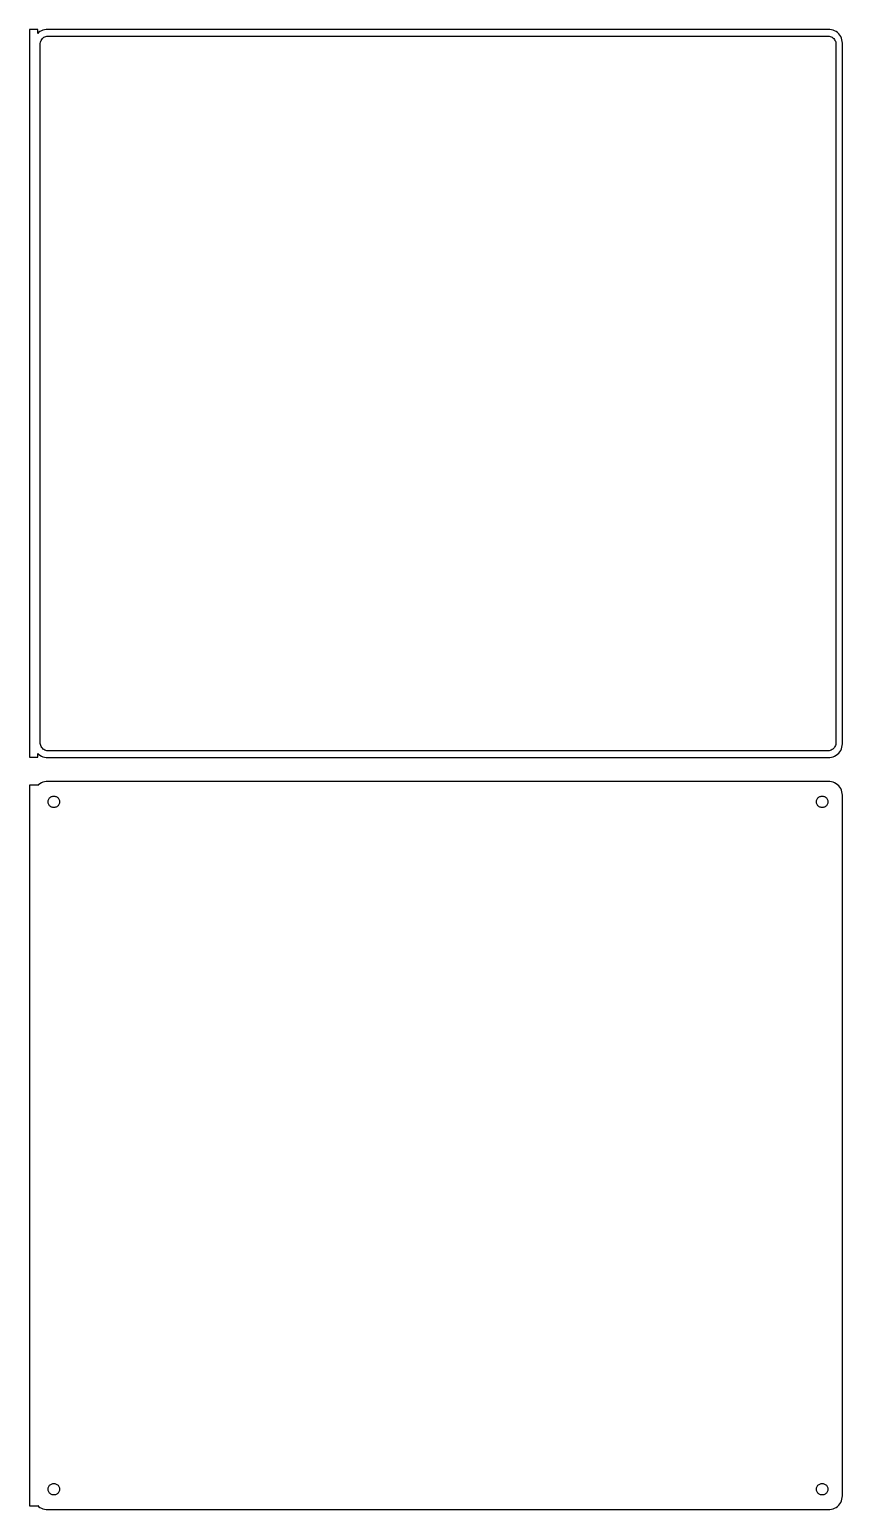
# Model space of a CAD drawing. Header units: metres. Extents: x -152 to 150, y 423 to 972.
import ezdxf

# ---------------------------------------------------------------- set-up
doc = ezdxf.new("R2010")
doc.units = ezdxf.units.M

msp = doc.modelspace()

# ---------------------------------------------------------------- linework, layer by layer
for p, q in [((-148.5, 971.979), (-151.5, 971.979)), ((-151.5, 971.979), (-151.5, 702.021)), ((-148.5, 970.559), (-148.5, 971.979)), ((-146.545, 971.755), (-147.129, 971.524)), ((-145.937, 971.911), (-146.545, 971.755)), ((-145.314, 971.99), (-145.937, 971.911)), ((145.314, 971.99), (-145.314, 971.99)), ((145.937, 971.911), (145.314, 971.99)), ((146.545, 971.755), (145.937, 971.911)), ((147.129, 971.524), (146.545, 971.755)), ((-148.187, 970.853), (-148.5, 970.559)), ((-147.679, 971.222), (-148.187, 970.853)), ((-147.129, 971.524), (-147.679, 971.222)), ((-147.613, 966.5), (-147.588, 966.89)), ((-147.613, 707.5), (-147.613, 966.5)), ((-147.588, 966.89), (-147.515, 967.274)), ((-147.515, 967.274), (-147.394, 967.646)), ((-147.394, 967.646), (-147.228, 968)), ((-147.228, 968), (-147.018, 968.33)), ((-147.018, 968.33), (-146.769, 968.631)), ((-146.769, 968.631), (-146.484, 968.899)), ((-146.484, 968.899), (-146.168, 969.128)), ((-146.168, 969.128), (-145.825, 969.317)), ((-145.825, 969.317), (-145.462, 969.461)), ((-145.462, 969.461), (-145.083, 969.558)), ((-145.083, 969.558), (-144.695, 969.607)), ((-144.695, 969.607), (144.695, 969.607)), ((144.695, 969.607), (145.083, 969.558)), ((145.083, 969.558), (145.462, 969.461)), ((145.462, 969.461), (145.825, 969.317)), ((145.825, 969.317), (146.168, 969.128)), ((146.168, 969.128), (146.484, 968.899)), ((146.484, 968.899), (146.769, 968.631)), ((146.769, 968.631), (147.018, 968.33)), ((147.018, 968.33), (147.228, 968)), ((147.679, 971.222), (147.129, 971.524)), ((147.228, 968), (147.394, 967.646)), ((147.394, 967.646), (147.515, 967.274)), ((147.515, 967.274), (147.588, 966.89)), ((147.588, 966.89), (147.613, 966.5)), ((147.613, 966.5), (147.613, 707.5)), ((148.187, 970.853), (147.679, 971.222)), ((148.645, 970.423), (148.187, 970.853)), ((149.045, 969.939), (148.645, 970.423)), ((149.382, 969.409), (149.045, 969.939)), ((149.649, 968.841), (149.382, 969.409)), ((149.843, 968.243), (149.649, 968.841)), ((149.961, 967.627), (149.843, 968.243)), ((150, 967), (149.961, 967.627)), ((150, 707), (150, 967)), ((-148.5, 702.021), (-148.5, 703.441)), ((-148.5, 703.441), (-148.187, 703.147)), ((-148.187, 703.147), (-147.679, 702.778)), ((-147.679, 702.778), (-147.129, 702.476)), ((-147.588, 707.11), (-147.613, 707.5)), ((-147.515, 706.726), (-147.588, 707.11)), ((-147.394, 706.354), (-147.515, 706.726)), ((-147.228, 706), (-147.394, 706.354)), ((-147.018, 705.67), (-147.228, 706)), ((-146.769, 705.369), (-147.018, 705.67)), ((-146.484, 705.101), (-146.769, 705.369)), ((-146.168, 704.872), (-146.484, 705.101)), ((-145.825, 704.683), (-146.168, 704.872)), ((-145.462, 704.539), (-145.825, 704.683)), ((-145.083, 704.442), (-145.462, 704.539)), ((-144.695, 704.393), (-145.083, 704.442)), ((144.695, 704.393), (-144.695, 704.393)), ((145.083, 704.442), (144.695, 704.393)), ((145.462, 704.539), (145.083, 704.442)), ((145.825, 704.683), (145.462, 704.539)), ((146.168, 704.872), (145.825, 704.683)), ((146.484, 705.101), (146.168, 704.872)), ((146.769, 705.369), (146.484, 705.101)), ((147.018, 705.67), (146.769, 705.369)), ((147.228, 706), (147.018, 705.67)), ((147.129, 702.476), (147.679, 702.778)), ((147.394, 706.354), (147.228, 706)), ((147.515, 706.726), (147.394, 706.354)), ((147.588, 707.11), (147.515, 706.726)), ((147.613, 707.5), (147.588, 707.11)), ((147.679, 702.778), (148.187, 703.147)), ((148.187, 703.147), (148.645, 703.577)), ((148.645, 703.577), (149.045, 704.061)), ((149.045, 704.061), (149.382, 704.591)), ((149.382, 704.591), (149.649, 705.159)), ((149.649, 705.159), (149.843, 705.757)), ((149.843, 705.757), (149.961, 706.373)), ((149.961, 706.373), (150, 707)), ((-151.5, 702.021), (-148.5, 702.021)), ((-147.129, 702.476), (-146.545, 702.245)), ((-146.545, 702.245), (-145.937, 702.089)), ((-145.937, 702.089), (-145.314, 702.01)), ((-145.314, 702.01), (145.314, 702.01)), ((145.314, 702.01), (145.937, 702.089)), ((145.937, 702.089), (146.545, 702.245)), ((146.545, 702.245), (147.129, 702.476)), ((-148.187, 691.853), (-148.5, 691.559)), ((-147.679, 692.222), (-148.187, 691.853)), ((-147.129, 692.524), (-147.679, 692.222)), ((-146.545, 692.755), (-147.129, 692.524)), ((-145.937, 692.911), (-146.545, 692.755)), ((-145.314, 692.99), (-145.937, 692.911)), ((145.314, 692.99), (-145.314, 692.99)), ((145.937, 692.911), (145.314, 692.99)), ((146.545, 692.755), (145.937, 692.911)), ((147.129, 692.524), (146.545, 692.755)), ((147.679, 692.222), (147.129, 692.524)), ((148.187, 691.853), (147.679, 692.222)), ((148.645, 691.423), (148.187, 691.853)), ((-148.5, 691.653), (-151.5, 691.653)), ((-151.5, 691.653), (-151.5, 424.347)), ((-148.5, 691.559), (-148.5, 691.653)), ((-144.568, 686.031), (-144.485, 686.286)), ((-144.485, 686.286), (-144.371, 686.529)), ((-144.371, 686.529), (-144.227, 686.755)), ((-144.227, 686.755), (-144.057, 686.962)), ((-144.057, 686.962), (-143.861, 687.145)), ((-143.861, 687.145), (-143.644, 687.303)), ((-143.644, 687.303), (-143.409, 687.432)), ((-143.409, 687.432), (-143.16, 687.531)), ((-143.16, 687.531), (-142.9, 687.597)), ((-142.9, 687.597), (-142.634, 687.631)), ((-142.634, 687.631), (-142.366, 687.631)), ((-142.366, 687.631), (-142.1, 687.597)), ((-142.1, 687.597), (-141.84, 687.531)), ((-141.84, 687.531), (-141.591, 687.432)), ((-141.591, 687.432), (-141.356, 687.303)), ((-141.356, 687.303), (-141.139, 687.145)), ((-141.139, 687.145), (-140.943, 686.962)), ((-140.943, 686.962), (-140.773, 686.755)), ((-140.773, 686.755), (-140.629, 686.529)), ((-140.629, 686.529), (-140.515, 686.286)), ((-140.515, 686.286), (-140.432, 686.031)), ((140.432, 686.031), (140.515, 686.286)), ((140.515, 686.286), (140.629, 686.529)), ((140.629, 686.529), (140.773, 686.755)), ((140.773, 686.755), (140.943, 686.962)), ((140.943, 686.962), (141.139, 687.145)), ((141.139, 687.145), (141.356, 687.303)), ((141.356, 687.303), (141.591, 687.432)), ((141.591, 687.432), (141.84, 687.531)), ((141.84, 687.531), (142.1, 687.597)), ((142.1, 687.597), (142.366, 687.631)), ((142.366, 687.631), (142.634, 687.631)), ((142.634, 687.631), (142.9, 687.597)), ((142.9, 687.597), (143.16, 687.531)), ((143.16, 687.531), (143.409, 687.432)), ((143.409, 687.432), (143.644, 687.303)), ((143.644, 687.303), (143.861, 687.145)), ((143.861, 687.145), (144.057, 686.962)), ((144.057, 686.962), (144.227, 686.755)), ((144.227, 686.755), (144.371, 686.529)), ((144.371, 686.529), (144.485, 686.286)), ((144.485, 686.286), (144.568, 686.031)), ((149.045, 690.939), (148.645, 691.423)), ((149.382, 690.409), (149.045, 690.939)), ((149.649, 689.841), (149.382, 690.409)), ((149.843, 689.243), (149.649, 689.841)), ((149.961, 688.627), (149.843, 689.243)), ((150, 688), (149.961, 688.627)), ((150, 428), (150, 688)), ((-144.635, 685.5), (-144.618, 685.768)), ((-144.618, 685.232), (-144.635, 685.5)), ((-144.618, 685.768), (-144.568, 686.031)), ((-144.568, 684.969), (-144.618, 685.232)), ((-144.485, 684.714), (-144.568, 684.969)), ((-144.371, 684.471), (-144.485, 684.714)), ((-144.227, 684.245), (-144.371, 684.471)), ((-144.057, 684.038), (-144.227, 684.245)), ((-143.861, 683.855), (-144.057, 684.038)), ((-143.644, 683.697), (-143.861, 683.855)), ((-143.409, 683.568), (-143.644, 683.697)), ((-143.16, 683.469), (-143.409, 683.568)), ((-142.9, 683.403), (-143.16, 683.469)), ((-142.634, 683.369), (-142.9, 683.403)), ((-142.366, 683.369), (-142.634, 683.369)), ((-142.1, 683.403), (-142.366, 683.369)), ((-141.84, 683.469), (-142.1, 683.403)), ((-141.591, 683.568), (-141.84, 683.469)), ((-141.356, 683.697), (-141.591, 683.568)), ((-141.139, 683.855), (-141.356, 683.697)), ((-140.943, 684.038), (-141.139, 683.855)), ((-140.773, 684.245), (-140.943, 684.038)), ((-140.629, 684.471), (-140.773, 684.245)), ((-140.515, 684.714), (-140.629, 684.471)), ((-140.432, 684.969), (-140.515, 684.714)), ((-140.432, 686.031), (-140.382, 685.768)), ((-140.382, 685.232), (-140.432, 684.969)), ((-140.382, 685.768), (-140.365, 685.5)), ((-140.365, 685.5), (-140.382, 685.232)), ((140.365, 685.5), (140.382, 685.768)), ((140.382, 685.232), (140.365, 685.5)), ((140.382, 685.768), (140.432, 686.031)), ((140.432, 684.969), (140.382, 685.232)), ((140.515, 684.714), (140.432, 684.969)), ((140.629, 684.471), (140.515, 684.714)), ((140.773, 684.245), (140.629, 684.471)), ((140.943, 684.038), (140.773, 684.245)), ((141.139, 683.855), (140.943, 684.038)), ((141.356, 683.697), (141.139, 683.855)), ((141.591, 683.568), (141.356, 683.697)), ((141.84, 683.469), (141.591, 683.568)), ((142.1, 683.403), (141.84, 683.469)), ((142.366, 683.369), (142.1, 683.403)), ((142.634, 683.369), (142.366, 683.369)), ((142.9, 683.403), (142.634, 683.369)), ((143.16, 683.469), (142.9, 683.403)), ((143.409, 683.568), (143.16, 683.469)), ((143.644, 683.697), (143.409, 683.568)), ((143.861, 683.855), (143.644, 683.697)), ((144.057, 684.038), (143.861, 683.855)), ((144.227, 684.245), (144.057, 684.038)), ((144.371, 684.471), (144.227, 684.245)), ((144.485, 684.714), (144.371, 684.471)), ((144.568, 684.969), (144.485, 684.714)), ((144.568, 686.031), (144.618, 685.768)), ((144.618, 685.232), (144.568, 684.969)), ((144.618, 685.768), (144.635, 685.5)), ((144.635, 685.5), (144.618, 685.232)), ((-144.635, 430.5), (-144.618, 430.768)), ((-144.618, 430.232), (-144.635, 430.5)), ((-144.618, 430.768), (-144.568, 431.031)), ((-144.568, 429.969), (-144.618, 430.232)), ((-144.568, 431.031), (-144.485, 431.286)), ((-144.485, 429.714), (-144.568, 429.969)), ((-144.485, 431.286), (-144.371, 431.529)), ((-144.371, 429.471), (-144.485, 429.714)), ((-144.371, 431.529), (-144.227, 431.755)), ((-144.227, 429.245), (-144.371, 429.471)), ((-144.227, 431.755), (-144.057, 431.962)), ((-144.057, 429.038), (-144.227, 429.245)), ((-144.057, 431.962), (-143.861, 432.145)), ((-143.861, 428.855), (-144.057, 429.038)), ((-143.861, 432.145), (-143.644, 432.303)), ((-143.644, 428.697), (-143.861, 428.855)), ((-143.644, 432.303), (-143.409, 432.432)), ((-143.409, 428.568), (-143.644, 428.697)), ((-143.409, 432.432), (-143.16, 432.531)), ((-143.16, 428.469), (-143.409, 428.568)), ((-143.16, 432.531), (-142.9, 432.597)), ((-142.9, 428.403), (-143.16, 428.469)), ((-142.9, 432.597), (-142.634, 432.631)), ((-142.634, 428.369), (-142.9, 428.403)), ((-142.634, 432.631), (-142.366, 432.631)), ((-142.366, 428.369), (-142.634, 428.369)), ((-142.366, 432.631), (-142.1, 432.597)), ((-142.1, 428.403), (-142.366, 428.369)), ((-142.1, 432.597), (-141.84, 432.531)), ((-141.84, 428.469), (-142.1, 428.403)), ((-141.84, 432.531), (-141.591, 432.432)), ((-141.591, 428.568), (-141.84, 428.469)), ((-141.591, 432.432), (-141.356, 432.303)), ((-141.356, 428.697), (-141.591, 428.568)), ((-141.356, 432.303), (-141.139, 432.145)), ((-141.139, 428.855), (-141.356, 428.697)), ((-141.139, 432.145), (-140.943, 431.962)), ((-140.943, 429.038), (-141.139, 428.855)), ((-140.943, 431.962), (-140.773, 431.755)), ((-140.773, 429.245), (-140.943, 429.038)), ((-140.773, 431.755), (-140.629, 431.529)), ((-140.629, 429.471), (-140.773, 429.245)), ((-140.629, 431.529), (-140.515, 431.286)), ((-140.515, 429.714), (-140.629, 429.471)), ((-140.515, 431.286), (-140.432, 431.031)), ((-140.432, 429.969), (-140.515, 429.714)), ((-140.432, 431.031), (-140.382, 430.768)), ((-140.382, 430.232), (-140.432, 429.969)), ((-140.382, 430.768), (-140.365, 430.5)), ((-140.365, 430.5), (-140.382, 430.232)), ((140.365, 430.5), (140.382, 430.768)), ((140.382, 430.232), (140.365, 430.5)), ((140.382, 430.768), (140.432, 431.031)), ((140.432, 429.969), (140.382, 430.232)), ((140.432, 431.031), (140.515, 431.286)), ((140.515, 429.714), (140.432, 429.969)), ((140.515, 431.286), (140.629, 431.529)), ((140.629, 429.471), (140.515, 429.714)), ((140.629, 431.529), (140.773, 431.755)), ((140.773, 429.245), (140.629, 429.471)), ((140.773, 431.755), (140.943, 431.962)), ((140.943, 429.038), (140.773, 429.245)), ((140.943, 431.962), (141.139, 432.145)), ((141.139, 428.855), (140.943, 429.038)), ((141.139, 432.145), (141.356, 432.303)), ((141.356, 428.697), (141.139, 428.855)), ((141.356, 432.303), (141.591, 432.432)), ((141.591, 428.568), (141.356, 428.697)), ((141.591, 432.432), (141.84, 432.531)), ((141.84, 428.469), (141.591, 428.568)), ((141.84, 432.531), (142.1, 432.597)), ((142.1, 428.403), (141.84, 428.469)), ((142.1, 432.597), (142.366, 432.631)), ((142.366, 428.369), (142.1, 428.403)), ((142.366, 432.631), (142.634, 432.631)), ((142.634, 428.369), (142.366, 428.369)), ((142.634, 432.631), (142.9, 432.597)), ((142.9, 428.403), (142.634, 428.369)), ((142.9, 432.597), (143.16, 432.531)), ((143.16, 428.469), (142.9, 428.403)), ((143.16, 432.531), (143.409, 432.432)), ((143.409, 428.568), (143.16, 428.469)), ((143.409, 432.432), (143.644, 432.303)), ((143.644, 428.697), (143.409, 428.568)), ((143.644, 432.303), (143.861, 432.145)), ((143.861, 428.855), (143.644, 428.697)), ((143.861, 432.145), (144.057, 431.962)), ((144.057, 429.038), (143.861, 428.855)), ((144.057, 431.962), (144.227, 431.755)), ((144.227, 429.245), (144.057, 429.038)), ((144.227, 431.755), (144.371, 431.529)), ((144.371, 429.471), (144.227, 429.245)), ((144.371, 431.529), (144.485, 431.286)), ((144.485, 429.714), (144.371, 429.471)), ((144.485, 431.286), (144.568, 431.031)), ((144.568, 429.969), (144.485, 429.714)), ((144.568, 431.031), (144.618, 430.768)), ((144.618, 430.232), (144.568, 429.969)), ((144.618, 430.768), (144.635, 430.5)), ((144.635, 430.5), (144.618, 430.232)), ((-151.5, 424.347), (-148.5, 424.347)), ((-148.5, 424.347), (-148.5, 424.441)), ((-148.5, 424.441), (-148.187, 424.147)), ((-148.187, 424.147), (-147.679, 423.778)), ((-147.679, 423.778), (-147.129, 423.476)), ((-147.129, 423.476), (-146.545, 423.245)), ((-146.545, 423.245), (-145.937, 423.089)), ((-145.937, 423.089), (-145.314, 423.01)), ((-145.314, 423.01), (145.314, 423.01)), ((145.314, 423.01), (145.937, 423.089)), ((145.937, 423.089), (146.545, 423.245)), ((146.545, 423.245), (147.129, 423.476)), ((147.129, 423.476), (147.679, 423.778)), ((147.679, 423.778), (148.187, 424.147)), ((148.187, 424.147), (148.645, 424.577)), ((148.645, 424.577), (149.045, 425.061)), ((149.045, 425.061), (149.382, 425.591)), ((149.382, 425.591), (149.649, 426.159)), ((149.649, 426.159), (149.843, 426.757)), ((149.843, 426.757), (149.961, 427.373)), ((149.961, 427.373), (150, 428))]:
    msp.add_line(p, q)

doc.saveas('drawing.dxf')
